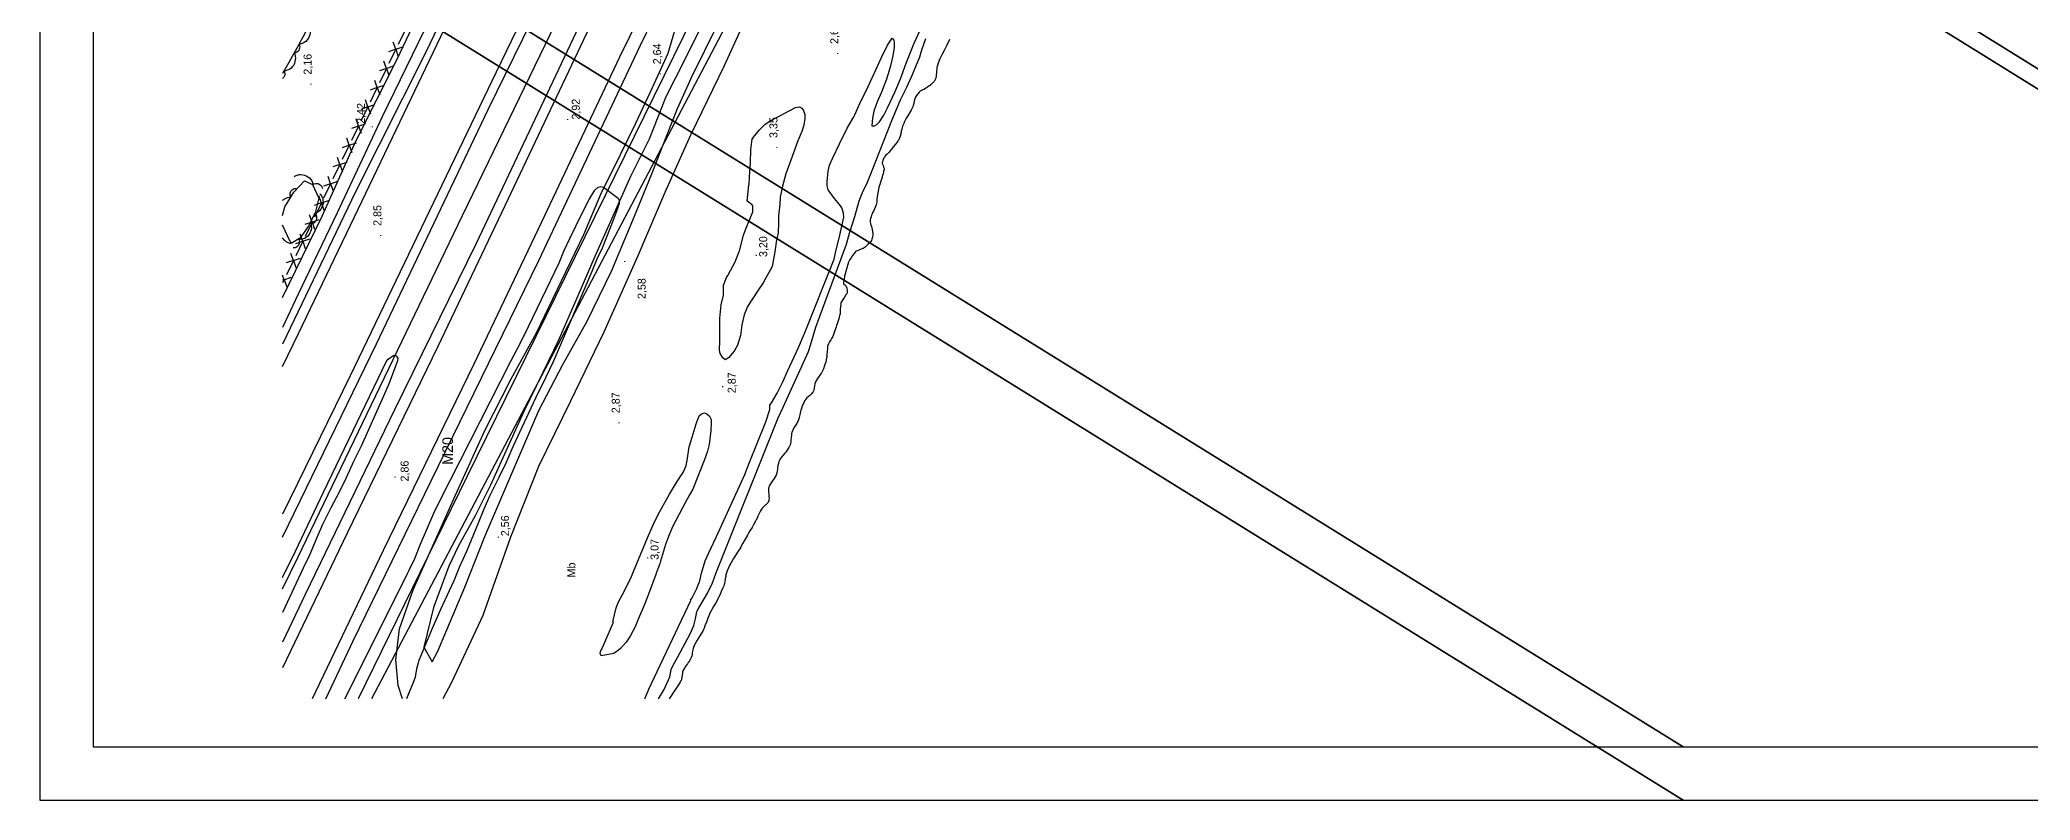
# Model space of a CAD drawing. Extents: x 731154 to 731744, y 4379381 to 4380408.
# Drawn here: x 731154.5 to 731527.6, y 4379381 to 4379523.5 of the extents above; entities that cross this region are included whole.
import ezdxf
from ezdxf.enums import TextEntityAlignment as Align

# ---------------------------------------------------------------- set-up
doc = ezdxf.new("R2010")
doc.units = 0
doc.linetypes.add('DASHED', pattern=[0])
doc.linetypes.add('HIDDEN', pattern=[0])
doc.layers.get('0').update_dxf_attribs({"linetype": 'CONTINUOUS'})
for name, color, linetype in [('14', 7, 'CONTINUOUS'), ('24', 7, 'CONTINUOUS'), ('25', 7, 'CONTINUOUS'), ('33', 7, 'CONTINUOUS'), ('36', 7, 'CONTINUOUS'), ('39', 7, 'CONTINUOUS'), ('40', 7, 'CONTINUOUS'), ('44', 7, 'CONTINUOUS'), ('48', 7, 'CONTINUOUS'), ('53', 7, 'CONTINUOUS'), ('8', 7, 'CONTINUOUS'), ('9', 7, 'CONTINUOUS'), ('PATTERN_CLASS', 7, 'CONTINUOUS')]:
    doc.layers.add(name, color=color, linetype=linetype)

msp = doc.modelspace()

# ---------------------------------------------------------------- linework, layer by layer
at = {"layer": '14', "color": 0, "linetype": 'CONTINUOUS'}
for points in [[(731200, 4379462.28), (731202.99, 4379468.48), (731213.49, 4379490.33), (731223.41, 4379511.11), (731232.43, 4379529.92), (731240.47, 4379546.35), (731248.05, 4379561.38), (731255.61, 4379575.9), (731262.75, 4379589.31), (731269.02, 4379600.82), (731274.58, 4379610.64), (731280.2, 4379620.35), (731288.61, 4379636.09), (731310.58, 4379681.4), (731336.82, 4379735.73), (731355.17, 4379773.71), (731363.56, 4379790.37)], [(731370.26, 4379786.98), (731361.9, 4379770.4), (731343.57, 4379732.46), (731317.33, 4379678.13), (731295.36, 4379632.82), (731272.8, 4379585.21), (731240.01, 4379517.44), (731212.64, 4379460.53), (731200, 4379434.62)], [(731377.33, 4379773.69), (731372.62, 4379764), (731364.97, 4379748.23), (731356.48, 4379730.33), (731347.97, 4379713.03), (731338.84, 4379694.03), (731328.17, 4379671.48), (731317.88, 4379650.06), (731306.72, 4379627.26), (731294.95, 4379603.07), (731282.07, 4379576.17), (731271.24, 4379553.71), (731256.39, 4379523.52), (731241.68, 4379492.42), (731229.09, 4379466.01), (731212.08, 4379431.06), (731200, 4379405.82)], [(731384.08, 4379770.42), (731379.37, 4379760.71), (731371.73, 4379744.98), (731363.23, 4379727.07), (731354.72, 4379709.75), (731345.61, 4379690.8), (731334.94, 4379668.25), (731324.63, 4379646.79), (731313.46, 4379623.96), (731301.7, 4379599.81), (731288.83, 4379572.92), (731277.98, 4379550.42), (731263.15, 4379520.26), (731248.46, 4379489.21), (731235.85, 4379462.75), (731218.83, 4379427.8), (731205.53, 4379400)]]:
    msp.add_lwpolyline(points, dxfattribs=at)
at = {"layer": '24', "color": 0, "linetype": 'CONTINUOUS'}
for points in [[(731324.97, 4379523.56), (731324.51, 4379522.51), (731324.03, 4379521.53), (731323.57, 4379520.69), (731323.18, 4379519.94), (731322.85, 4379519.17), (731322.63, 4379518.34), (731322.55, 4379517.48), (731322.53, 4379516.78), (731322.47, 4379516.36), (731322.34, 4379516.06), (731322.1, 4379515.71), (731321.84, 4379515.4), (731321.61, 4379515.19), (731321.46, 4379515.06), (731321.36, 4379514.98), (731321.2, 4379514.87), (731320.89, 4379514.63), (731320.52, 4379514.38), (731320.22, 4379514.23), (731320.01, 4379514.14), (731319.86, 4379514.07), (731319.76, 4379514.03), (731319.7, 4379514.01), (731319.64, 4379513.98), (731319.53, 4379513.91), (731319.34, 4379513.71), (731319.07, 4379513.41), (731318.8, 4379513.07), (731318.62, 4379512.8), (731318.5, 4379512.48), (731318.4, 4379512.03), (731318.3, 4379511.56), (731318.2, 4379511.23), (731318.11, 4379510.98), (731318, 4379510.73), (731317.8, 4379510.34)], [(731317.8, 4379510.34), (731317.43, 4379509.71), (731317.07, 4379509.1), (731316.84, 4379508.69), (731316.71, 4379508.44), (731316.59, 4379508.19), (731316.43, 4379507.83), (731316.22, 4379507.31), (731316.04, 4379506.78), (731315.95, 4379506.41), (731315.92, 4379506.19), (731315.91, 4379506.05), (731315.87, 4379505.85), (731315.77, 4379505.48), (731315.65, 4379505.09), (731315.51, 4379504.8), (731315.41, 4379504.63), (731315.33, 4379504.52), (731315.17, 4379504.33), (731314.85, 4379503.94), (731314.49, 4379503.52), (731314.25, 4379503.21), (731314.11, 4379503.04), (731314, 4379502.9), (731313.85, 4379502.71), (731313.6, 4379502.42), (731313.31, 4379502.11), (731313.09, 4379501.88), (731312.94, 4379501.73), (731312.87, 4379501.65), (731312.79, 4379501.52), (731312.65, 4379501.25), (731312.52, 4379500.92), (731312.44, 4379500.65), (731312.4, 4379500.46), (731312.4, 4379500.36), (731312.44, 4379500.23), (731312.54, 4379499.96), (731312.66, 4379499.67), (731312.73, 4379499.42), (731312.73, 4379499.17), (731312.66, 4379498.81), (731312.56, 4379498.42), (731312.47, 4379498.12), (731312.41, 4379497.91), (731312.35, 4379497.71), (731312.24, 4379497.39), (731312.06, 4379496.82), (731311.87, 4379496.23), (731311.76, 4379495.82), (731311.69, 4379495.54), (731311.62, 4379495.23), (731311.55, 4379494.79), (731311.47, 4379494.14), (731311.41, 4379493.51), (731311.36, 4379493.1), (731311.32, 4379492.84), (731311.26, 4379492.61), (731311.15, 4379492.31), (731310.95, 4379491.87), (731310.74, 4379491.42), (731310.59, 4379491.11), (731310.51, 4379490.92), (731310.45, 4379490.8), (731310.39, 4379490.64), (731310.29, 4379490.35), (731310.19, 4379490.02), (731310.14, 4379489.73), (731310.14, 4379489.52), (731310.16, 4379489.34), (731310.22, 4379489.04), (731310.35, 4379488.51), (731310.49, 4379487.94), (731310.57, 4379487.56), (731310.61, 4379487.32), (731310.62, 4379487.15), (731310.61, 4379486.92), (731310.56, 4379486.56), (731310.47, 4379486.17), (731310.35, 4379485.89), (731310.25, 4379485.73), (731310.18, 4379485.63), (731310.05, 4379485.48), (731309.78, 4379485.21), (731309.46, 4379484.89), (731309.21, 4379484.66), (731309.03, 4379484.52), (731308.85, 4379484.42), (731308.61, 4379484.32), (731308.24, 4379484.19), (731307.86, 4379484.05), (731307.58, 4379483.91), (731307.41, 4379483.8), (731307.29, 4379483.71), (731307.13, 4379483.5), (731306.84, 4379483.1), (731306.54, 4379482.65), (731306.33, 4379482.32), (731306.2, 4379482.08), (731306.08, 4379481.84), (731305.94, 4379481.42)], [(731305.94, 4379481.42), (731305.74, 4379480.77), (731305.55, 4379480.11), (731305.43, 4379479.65), (731305.34, 4379479.21), (731305.23, 4379478.62), (731305.14, 4379478.08), (731305.13, 4379477.83), (731305.21, 4379477.73), (731305.36, 4379477.62), (731305.5, 4379477.52), (731305.58, 4379477.44), (731305.65, 4379477.29), (731305.76, 4379476.96), (731305.85, 4379476.58), (731305.85, 4379476.27), (731305.8, 4379476.07), (731305.74, 4379475.92), (731305.59, 4379475.71), (731305.31, 4379475.28), (731305.01, 4379474.83), (731304.8, 4379474.51), (731304.69, 4379474.33), (731304.64, 4379474.21), (731304.61, 4379473.98), (731304.56, 4379473.54), (731304.52, 4379473.04), (731304.51, 4379472.67), (731304.5, 4379472.42), (731304.48, 4379472.19), (731304.4, 4379471.83), (731304.23, 4379471.25), (731304.04, 4379470.66), (731303.92, 4379470.26), (731303.83, 4379470), (731303.75, 4379469.75), (731303.63, 4379469.38), (731303.45, 4379468.84), (731303.25, 4379468.29), (731303.11, 4379467.92), (731303, 4379467.71), (731302.89, 4379467.53), (731302.74, 4379467.29), (731302.52, 4379466.92), (731302.31, 4379466.52), (731302.19, 4379466.21), (731302.15, 4379466.03), (731302.13, 4379465.91), (731302.11, 4379465.67), (731302.06, 4379465.14), (731302.01, 4379464.55), (731301.98, 4379464.15), (731301.95, 4379463.87), (731301.91, 4379463.57), (731301.8, 4379463.13), (731301.6, 4379462.48), (731301.38, 4379461.85), (731301.21, 4379461.46), (731301.09, 4379461.25), (731300.99, 4379461.09), (731300.83, 4379460.85), (731300.56, 4379460.46), (731300.28, 4379460.04), (731300.08, 4379459.73), (731299.96, 4379459.53), (731299.86, 4379459.34), (731299.78, 4379459.07), (731299.69, 4379458.66), (731299.61, 4379458.23), (731299.55, 4379457.9), (731299.51, 4379457.69), (731299.46, 4379457.56), (731299.32, 4379457.39), (731299.05, 4379457.1), (731298.74, 4379456.8), (731298.49, 4379456.59), (731298.28, 4379456.41), (731298.06, 4379456.17), (731297.87, 4379455.92), (731297.73, 4379455.67), (731297.65, 4379455.5), (731297.61, 4379455.38), (731297.54, 4379455.19), (731297.39, 4379454.85), (731297.24, 4379454.44), (731297.14, 4379454.12), (731297.08, 4379453.85), (731297.01, 4379453.57), (731296.93, 4379453.21), (731296.81, 4379452.75), (731296.69, 4379452.29), (731296.57, 4379451.98), (731296.47, 4379451.78), (731296.39, 4379451.63), (731296.24, 4379451.4), (731295.98, 4379450.98), (731295.72, 4379450.53), (731295.55, 4379450.19), (731295.46, 4379449.96), (731295.4, 4379449.76), (731295.36, 4379449.44)], [(731295.36, 4379449.44), (731295.32, 4379448.98), (731295.28, 4379448.48), (731295.25, 4379448.14), (731295.22, 4379447.91), (731295.18, 4379447.73), (731295.07, 4379447.5), (731294.86, 4379447.12), (731294.61, 4379446.71), (731294.43, 4379446.42), (731294.3, 4379446.25), (731294.22, 4379446.13), (731294.07, 4379445.96), (731293.81, 4379445.64), (731293.52, 4379445.29), (731293.31, 4379445.03), (731293.18, 4379444.85), (731293.11, 4379444.71), (731293.03, 4379444.5), (731292.93, 4379444.11), (731292.84, 4379443.67), (731292.79, 4379443.35), (731292.77, 4379443.13), (731292.76, 4379442.96), (731292.71, 4379442.73), (731292.61, 4379442.35), (731292.49, 4379441.92), (731292.35, 4379441.61), (731292.14, 4379441.29), (731291.85, 4379440.87), (731291.57, 4379440.46), (731291.38, 4379440.19), (731291.26, 4379439.96), (731291.16, 4379439.71), (731291.09, 4379439.42), (731291.07, 4379439.16), (731291.08, 4379438.98), (731291.08, 4379438.88), (731291.1, 4379438.71), (731291.13, 4379438.35), (731291.17, 4379437.92), (731291.18, 4379437.6), (731291.17, 4379437.36), (731291.13, 4379437.15), (731291.08, 4379436.98), (731291, 4379436.82), (731290.89, 4379436.67), (731290.74, 4379436.53), (731290.61, 4379436.41), (731290.54, 4379436.35), (731290.52, 4379436.33), (731290.5, 4379436.3), (731290.41, 4379436.21), (731290.21, 4379436.05), (731289.98, 4379435.82), (731289.79, 4379435.58), (731289.6, 4379435.23), (731289.34, 4379434.73), (731289.09, 4379434.21), (731288.93, 4379433.86), (731288.85, 4379433.67), (731288.79, 4379433.54), (731288.64, 4379433.27), (731288.33, 4379432.71), (731287.99, 4379432.13), (731287.76, 4379431.75), (731287.6, 4379431.48), (731287.41, 4379431.17), (731287.12, 4379430.67), (731286.69, 4379429.92), (731286.28, 4379429.17), (731286.03, 4379428.73), (731285.87, 4379428.44), (731285.69, 4379428.14), (731285.39, 4379427.67), (731284.96, 4379426.96), (731284.53, 4379426.31), (731284.27, 4379425.89), (731284.13, 4379425.66), (731284.02, 4379425.44), (731283.85, 4379425.1), (731283.6, 4379424.56), (731283.36, 4379424.01), (731283.21, 4379423.63), (731283.15, 4379423.41), (731283.1, 4379423.21), (731283.05, 4379422.94), (731282.97, 4379422.48), (731282.89, 4379421.98), (731282.81, 4379421.63), (731282.75, 4379421.4), (731282.68, 4379421.19), (731282.52, 4379420.8), (731282.23, 4379420.12), (731281.93, 4379419.42), (731281.73, 4379418.98), (731281.59, 4379418.73), (731281.43, 4379418.44), (731281.18, 4379418), (731280.78, 4379417.3), (731280.39, 4379416.61)], [(731280.39, 4379416.61), (731280.16, 4379416.17), (731280.03, 4379415.89), (731279.9, 4379415.58), (731279.71, 4379415.1), (731279.44, 4379414.39), (731279.17, 4379413.69), (731278.99, 4379413.26), (731278.87, 4379412.98), (731278.74, 4379412.71), (731278.5, 4379412.28), (731278.11, 4379411.62), (731277.72, 4379410.98), (731277.48, 4379410.58), (731277.34, 4379410.36), (731277.24, 4379410.17), (731277.11, 4379409.88), (731276.95, 4379409.41), (731276.82, 4379408.91), (731276.76, 4379408.55), (731276.76, 4379408.35), (731276.75, 4379408.21), (731276.69, 4379408.05), (731276.57, 4379407.73), (731276.41, 4379407.4), (731276.26, 4379407.13), (731276.14, 4379406.94), (731276.05, 4379406.82), (731275.9, 4379406.59), (731275.61, 4379406.17), (731275.31, 4379405.73), (731275.12, 4379405.41), (731275.01, 4379405.23), (731274.96, 4379405.1), (731274.93, 4379404.89), (731274.87, 4379404.46), (731274.81, 4379404.01), (731274.74, 4379403.67), (731274.68, 4379403.46), (731274.61, 4379403.29), (731274.44, 4379402.98), (731274.1, 4379402.44), (731273.73, 4379401.88), (731273.42, 4379401.42), (731272.83, 4379400.54), (731272.48, 4379400)]]:
    msp.add_lwpolyline(points, dxfattribs=at)
at = {"layer": '25', "color": 0, "linetype": 'HIDDEN'}
msp.add_lwpolyline([(731200, 4379420.59), (731202.83, 4379426.46), (731233.71, 4379490.57), (731261.84, 4379548.71), (731291.14, 4379609.89), (731326.3, 4379682.84), (731368.42, 4379769.29)], dxfattribs=at)
at = {"layer": '33', "color": 0, "linetype": 'CONTINUOUS'}
for p, q in [((731222.97, 4379525.35), (731221.66, 4379522.65)), ((731221.22, 4379521.75), (731219.88, 4379521.29)), ((731221.22, 4379521.75), (731219.91, 4379519.06)), ((731221.22, 4379521.75), (731220.76, 4379523.09)), ((731221.22, 4379521.75), (731222.56, 4379522.22)), ((731221.22, 4379521.75), (731221.68, 4379520.42)), ((731219.48, 4379518.16), (731218.14, 4379517.69)), ((731219.48, 4379518.16), (731218.17, 4379515.46)), ((731219.48, 4379518.16), (731219.01, 4379519.49)), ((731219.48, 4379518.16), (731220.81, 4379518.62)), ((731219.48, 4379518.16), (731219.94, 4379516.82)), ((731217.73, 4379514.56), (731216.4, 4379514.09)), ((731217.73, 4379514.56), (731216.42, 4379511.86)), ((731217.73, 4379514.56), (731217.27, 4379515.89)), ((731217.73, 4379514.56), (731219.07, 4379515.02)), ((731217.73, 4379514.56), (731218.2, 4379513.22)), ((731215.99, 4379510.96), (731214.65, 4379510.49)), ((731215.99, 4379510.96), (731214.68, 4379508.26)), ((731215.99, 4379510.96), (731215.52, 4379512.29)), ((731215.99, 4379510.96), (731217.32, 4379511.42)), ((731215.99, 4379510.96), (731216.45, 4379509.62)), ((731214.24, 4379507.36), (731212.91, 4379506.89)), ((731214.24, 4379507.36), (731212.94, 4379504.66)), ((731214.24, 4379507.36), (731213.78, 4379508.69)), ((731214.24, 4379507.36), (731215.58, 4379507.82)), ((731214.24, 4379507.36), (731214.71, 4379506.02)), ((731212.5, 4379503.76), (731211.16, 4379503.29)), ((731212.5, 4379503.76), (731211.19, 4379501.06)), ((731212.5, 4379503.76), (731212.04, 4379505.09)), ((731212.5, 4379503.76), (731213.84, 4379504.22)), ((731212.5, 4379503.76), (731212.96, 4379502.42)), ((731210.75, 4379500.16), (731209.42, 4379499.69)), ((731210.75, 4379500.16), (731209.45, 4379497.46)), ((731210.75, 4379500.16), (731210.29, 4379501.49)), ((731210.75, 4379500.16), (731212.09, 4379500.62)), ((731210.75, 4379500.16), (731211.22, 4379498.82)), ((731209.01, 4379496.56), (731207.67, 4379496.09)), ((731209.01, 4379496.56), (731207.7, 4379493.86)), ((731209.01, 4379496.56), (731208.55, 4379497.89)), ((731209.01, 4379496.56), (731210.35, 4379497.02)), ((731209.01, 4379496.56), (731209.47, 4379495.22)), ((731207.27, 4379492.96), (731205.93, 4379492.49)), ((731207.27, 4379492.96), (731205.96, 4379490.26)), ((731207.27, 4379492.96), (731206.8, 4379494.29)), ((731207.27, 4379492.96), (731208.6, 4379493.42)), ((731207.27, 4379492.96), (731207.73, 4379491.62)), ((731205.52, 4379489.36), (731204.19, 4379488.89)), ((731205.52, 4379489.36), (731204.21, 4379486.66)), ((731205.52, 4379489.36), (731205.06, 4379490.69)), ((731205.52, 4379489.36), (731206.86, 4379489.82)), ((731205.52, 4379489.36), (731205.99, 4379488.02)), ((731203.78, 4379485.76), (731202.44, 4379485.29)), ((731203.78, 4379485.76), (731202.47, 4379483.06)), ((731203.78, 4379485.76), (731203.31, 4379487.09)), ((731203.78, 4379485.76), (731205.11, 4379486.22)), ((731203.78, 4379485.76), (731204.24, 4379484.42)), ((731202.03, 4379482.16), (731200.7, 4379481.7)), ((731202.03, 4379482.16), (731200.72, 4379479.46)), ((731202.03, 4379482.16), (731201.57, 4379483.5)), ((731202.03, 4379482.16), (731203.37, 4379482.62)), ((731202.03, 4379482.16), (731202.5, 4379480.82)), ((731200.29, 4379478.56), (731200, 4379479.39)), ((731200.28, 4379478.56), (731200, 4379478.46)), ((731200.28, 4379478.56), (731200, 4379477.96)), ((731200.28, 4379478.56), (731200.77, 4379477.23)), ((731200.29, 4379478.56), (731201.62, 4379479.02))]:
    msp.add_line(p, q, dxfattribs=at)
at = {"layer": '39', "color": 0, "linetype": 'CONTINUOUS'}
msp.add_lwpolyline([(731657.51, 4380200), (731656.83, 4380198.94), (731603.69, 4380115.3), (731550.16, 4380030.47), (731496.81, 4379945.2), (731466.61, 4379899.4), (731442.11, 4379856.3), (731410.6, 4379801.59), (731366.57, 4379711.54), (731322.95, 4379621.67), (731278.82, 4379531.74), (731234.51, 4379441.59), (731214.19, 4379400)], dxfattribs=at)
at = {"layer": '40', "color": 0, "linetype": 'CONTINUOUS'}
msp.add_lwpolyline([(731507.96, 4379941.15), (731447.77, 4379839.15), (731216.67, 4379400)], dxfattribs=at)
at = {"layer": '44', "color": 0, "linetype": 'CONTINUOUS'}
for points in [[(731290.55, 4379451.91), (731291.35, 4379454.25), (731291.35, 4379454.94), (731291.34, 4379455.01), (731291.34, 4379455.02), (731291.65, 4379455.46), (731292.71, 4379457.28), (731293.79, 4379459.4), (731294.73, 4379461.56), (731296.68, 4379465.83), (731297.92, 4379468.78), (731303.37, 4379482.41), (731303.63, 4379483.61), (731304.43, 4379486.88), (731305.18, 4379490.29), (731305.12, 4379491.06), (731304.83, 4379492.03), (731304.41, 4379492.67), (731303.44, 4379493.81), (731302.28, 4379495.42), (731302.07, 4379496.13), (731302.07, 4379496.9), (731302.23, 4379498.9), (731302.53, 4379500.04), (731303.06, 4379501.28), (731304.36, 4379504.05), (731305.84, 4379506.98), (731307.06, 4379509.09), (731307.28, 4379509.46), (731307.96, 4379511.05), (731308.32, 4379511.89), (731309.38, 4379513.98), (731310.91, 4379517.19), (731312.19, 4379520.1), (731313.38, 4379522.5), (731314.24, 4379523.83), (731314.56, 4379523.44), (731314.66, 4379522.94), (731314.62, 4379522.07), (731314.37, 4379520.53), (731313.86, 4379518.41), (731313.17, 4379516.16), (731312.28, 4379513.69), (731311.46, 4379511.92), (731310.84, 4379510.17), (731310.56, 4379508.81), (731310.47, 4379507.39), (731310.97, 4379507.39), (731311.41, 4379507.65), (731311.87, 4379508.17), (731312.7, 4379509.42), (731313.38, 4379510.77), (731314.82, 4379513.83), (731315.81, 4379516.23), (731316.89, 4379519.14), (731318.37, 4379522.91), (731319.43, 4379525.23)], [(731292.87, 4379452.64), (731293.84, 4379454.67), (731298.6, 4379465.12), (731298.92, 4379466.3), (731299.92, 4379469.69), (731300.63, 4379471.52), (731305.67, 4379485.21), (731306.26, 4379487.27), (731307.25, 4379490.38), (731308.08, 4379493.33), (731308.71, 4379494.92), (731309.63, 4379496.82), (731310.53, 4379499.01), (731314.2, 4379508.42), (731315.79, 4379512.27), (731316.99, 4379514.63), (731318.05, 4379517), (731319.46, 4379520.33), (731319.82, 4379521.67), (731320.54, 4379523.8)], [(731287.41, 4379496.35), (731287.44, 4379496.36), (731287.5, 4379497.84), (731287.73, 4379500.5), (731287.79, 4379502.88), (731288, 4379504.87), (731288.28, 4379505.3), (731289.37, 4379506.66), (731290.41, 4379507.66), (731291.4, 4379508.33), (731292.92, 4379509.15), (731296.15, 4379510.81), (731296.91, 4379510.94), (731297.35, 4379510.69), (731297.66, 4379510.26), (731297.88, 4379509.55), (731297.89, 4379508.77), (731297.71, 4379507.53), (731297.33, 4379506.32), (731296.6, 4379504.57), (731295.49, 4379501.65), (731294.34, 4379498.39), (731293.68, 4379496.1), (731293.26, 4379494.05), (731293.19, 4379492.73), (731292.92, 4379490.56), (731292.96, 4379489.28), (731292.86, 4379487.29), (731292.6, 4379486.05), (731292.28, 4379483.81), (731291.77, 4379481.06), (731291.4, 4379480.32), (731290.1, 4379478), (731289.02, 4379476.41), (731287.17, 4379473.53), (731286.51, 4379471.98), (731286.06, 4379470.09), (731285.8, 4379468.11), (731285.26, 4379466.26), (731284.64, 4379465.19), (731283.6, 4379463.94), (731282.98, 4379463.55), (731282.5, 4379463.91), (731282.01, 4379464.71), (731281.88, 4379465.37), (731281.94, 4379467.03), (731281.94, 4379471.35), (731282.2, 4379473.84), (731282.64, 4379475.69), (731282.66, 4379477.54), (731283.21, 4379478.96), (731283.45, 4379479.32), (731284.44, 4379481.23), (731284.8, 4379481.94), (731285.6, 4379483.87), (731285.64, 4379483.96), (731286.42, 4379486.91), (731286.82, 4379488.09), (731287.33, 4379489.31), (731288.13, 4379491.25), (731288.15, 4379492.38), (731287.97, 4379492.64), (731287.56, 4379492.92), (731287.09, 4379493.26), (731287.41, 4379496.35)], [(731211.65, 4379400), (731223.41, 4379423.44), (731223.4, 4379423.48), (731223.73, 4379424.1), (731224.76, 4379426.33), (731225.81, 4379428.89), (731228.37, 4379434.83), (731229.55, 4379437.26), (731242.76, 4379463.29), (731244.52, 4379466.61), (731246.12, 4379469.8), (731251.84, 4379481.71), (731252.74, 4379483.92), (731253.89, 4379486.42), (731256, 4379490.81), (731257.44, 4379493.57), (731258.55, 4379495.36), (731259.16, 4379495.92), (731259.65, 4379496.06), (731260.13, 4379495.88), (731260.9, 4379495.36), (731262.9, 4379493.85), (731263.1, 4379493.38), (731263.07, 4379492.86), (731262.8, 4379491.91), (731262.1, 4379490.06), (731259.88, 4379484.48), (731258.88, 4379482.39), (731257.94, 4379480.09), (731250.69, 4379463.19), (731249.33, 4379460.28), (731247.42, 4379456.36), (731243.16, 4379447.21), (731241.85, 4379444.17), (731240.55, 4379441.46), (731238.87, 4379438.1), (731237.74, 4379435.57), (731236.68, 4379432.91), (731234.47, 4379427.64), (731233.11, 4379424.63), (731232.12, 4379422.13), (731231.2, 4379420.23), (731229.64, 4379416.84), (731228.05, 4379413.21), (731225.53, 4379407.17), (731225.1, 4379405.65), (731224.84, 4379404.07), (731224.44, 4379402.85), (731223.73, 4379401.23), (731223.23, 4379400)], [(731200, 4379422.74), (731202.44, 4379427.65), (731207.69, 4379438.76), (731207.68, 4379438.76), (731219.46, 4379463.32), (731219.81, 4379463.67), (731220.83, 4379464.44), (731221.31, 4379464.28), (731221.58, 4379463.85), (731221.51, 4379463.35), (731221.16, 4379462.34), (731219.98, 4379459.19), (731218.91, 4379456.71), (731214.7, 4379447.37), (731213.29, 4379444.46), (731211.92, 4379441.44), (731210.52, 4379438.58), (731209.06, 4379435.83), (731207.48, 4379432.67), (731206.48, 4379430.39), (731205.05, 4379426.94), (731203.89, 4379424.46), (731200, 4379416.21)], [(731262, 4379414.38), (731261.93, 4379414.42), (731262.5, 4379417.08), (731262.94, 4379418.16), (731263.7, 4379419.55), (731265.29, 4379422.63), (731265.88, 4379424.16), (731267.04, 4379426.86), (731268.38, 4379430.17), (731269.65, 4379433.03), (731270.74, 4379435.14), (731272.5, 4379438.39), (731273.66, 4379440.21), (731274.66, 4379441.78), (731274.81, 4379442.02), (731275.14, 4379442.54), (731275.65, 4379443.71), (731275.85, 4379444.69), (731276.23, 4379447.21), (731276.61, 4379448.42), (731277.49, 4379451.54), (731278.1, 4379453.04), (731278.5, 4379453.41), (731279.06, 4379453.62), (731279.53, 4379453.42), (731280.01, 4379452.96), (731280.32, 4379452.37), (731280.36, 4379451.77), (731280.27, 4379450.3), (731279.98, 4379447.66), (731279.64, 4379446.41), (731278.99, 4379444.66), (731276.89, 4379439.31), (731276.25, 4379438.23), (731274.93, 4379435.8), (731273.07, 4379432.21), (731272.35, 4379430.44), (731271.77, 4379428.94), (731270.84, 4379425.82), (731270.7, 4379425.32), (731270.04, 4379423.57), (731269.93, 4379423.33), (731268.59, 4379419.61), (731268.42, 4379419.13), (731267.85, 4379417.66), (731266.53, 4379414.64), (731266.33, 4379414.15), (731266.07, 4379413.51), (731265.2, 4379411.84), (731264.9, 4379411.4), (731264.38, 4379410.65), (731263.33, 4379409.46), (731262.95, 4379409.12), (731262.07, 4379408.5), (731259.74, 4379408.04), (731259.52, 4379408.48), (731259.57, 4379408.81), (731259.74, 4379409.17), (731259.75, 4379409.17), (731262, 4379414.38)], [(731267.87, 4379400), (731268.67, 4379401.78), (731270.23, 4379405.1), (731276.51, 4379418.44), (731276.45, 4379418.48), (731276.76, 4379418.96), (731277.56, 4379420.53), (731278.18, 4379422.13), (731278.52, 4379423.53), (731279.23, 4379425.89), (731279.84, 4379427.25), (731281.36, 4379430.44), (731286.61, 4379442.02), (731287.44, 4379444.19), (731290.55, 4379451.91)], [(731270.47, 4379400), (731271.54, 4379401.73), (731272.56, 4379404.12), (731272.84, 4379405.48), (731273.25, 4379406.42), (731274.07, 4379407.87), (731276.42, 4379412.17), (731277.08, 4379413.73), (731277.4, 4379415.01), (731277.62, 4379416.37), (731277.7, 4379416.51), (731278.02, 4379417.03), (731279.62, 4379419.81), (731280.57, 4379421.76), (731281.23, 4379423.5), (731292.87, 4379452.64)]]:
    msp.add_lwpolyline(points, dxfattribs=at)
at = {"layer": '53', "color": 0, "linetype": 'CONTINUOUS'}
for points in [[(731204.91, 4379526.05), (731205.03, 4379525.85), (731205.11, 4379525.49), (731205.18, 4379525.08), (731205.16, 4379524.76), (731205.08, 4379524.44), (731205, 4379524.13), (731204.85, 4379523.82), (731204.64, 4379523.51), (731204.38, 4379523.22), (731204.06, 4379523), (731203.66, 4379522.82), (731203.3, 4379522.73), (731203.06, 4379522.72), (731203.15, 4379522.46), (731203.21, 4379522.18), (731203.19, 4379521.96), (731203.14, 4379521.76), (731203.02, 4379521.53), (731202.88, 4379521.36), (731202.69, 4379521.19), (731202.5, 4379521.07), (731202.3, 4379521.06), (731202.14, 4379521.04)], [(731202.16, 4379521.03), (731202.27, 4379520.83), (731202.36, 4379520.47), (731202.42, 4379520.06), (731202.39, 4379519.74), (731202.32, 4379519.43), (731202.24, 4379519.12), (731202.08, 4379518.8), (731201.87, 4379518.5), (731201.6, 4379518.21), (731201.28, 4379517.99), (731200.89, 4379517.81), (731200.53, 4379517.73), (731200.28, 4379517.72), (731200.38, 4379517.46), (731200.43, 4379517.17), (731200.4, 4379516.96), (731200.36, 4379516.76), (731200.23, 4379516.53), (731200, 4379516.25)], [(731200, 4379493.45), (731200.53, 4379493.79), (731200.93, 4379493.96), (731201.29, 4379494.03), (731201.54, 4379494.03), (731201.45, 4379494.29), (731201.41, 4379494.58), (731201.44, 4379494.79), (731201.5, 4379494.99), (731201.63, 4379495.21), (731201.78, 4379495.38), (731201.98, 4379495.54), (731202.17, 4379495.65), (731202.37, 4379495.65), (731202.53, 4379495.66)], [(731202.19, 4379497.88), (731202.38, 4379498.01), (731202.73, 4379498.14), (731203.13, 4379498.25), (731203.45, 4379498.26), (731203.77, 4379498.22), (731204.09, 4379498.17), (731204.42, 4379498.05), (731204.74, 4379497.87), (731205.06, 4379497.64), (731205.31, 4379497.35), (731205.54, 4379496.97), (731205.66, 4379496.62), (731205.7, 4379496.38), (731205.95, 4379496.5), (731206.22, 4379496.59), (731206.44, 4379496.59), (731206.64, 4379496.57), (731206.88, 4379496.46), (731207.07, 4379496.34), (731207.26, 4379496.17), (731207.39, 4379496), (731207.43, 4379495.8), (731207.46, 4379495.64)], [(731207.01, 4379494.66), (731207.17, 4379494.49), (731207.35, 4379494.17), (731207.52, 4379493.78), (731207.57, 4379493.47), (731207.58, 4379493.15), (731207.58, 4379492.83), (731207.51, 4379492.48), (731207.38, 4379492.14), (731207.2, 4379491.79), (731206.94, 4379491.49), (731206.6, 4379491.22), (731206.28, 4379491.05), (731206.04, 4379490.97), (731206.2, 4379490.75), (731206.33, 4379490.49), (731206.36, 4379490.27), (731206.37, 4379490.06), (731206.3, 4379489.81), (731206.21, 4379489.61), (731206.07, 4379489.4), (731205.92, 4379489.24), (731205.72, 4379489.18), (731205.57, 4379489.12)], [(731205.24, 4379489.23), (731205.34, 4379489.02), (731205.39, 4379488.65), (731205.41, 4379488.23), (731205.36, 4379487.92), (731205.26, 4379487.62), (731205.14, 4379487.32), (731204.96, 4379487.02), (731204.72, 4379486.73), (731204.43, 4379486.47), (731204.09, 4379486.28), (731203.68, 4379486.14), (731203.31, 4379486.09), (731203.07, 4379486.1), (731203.14, 4379485.83), (731203.17, 4379485.54), (731203.12, 4379485.33), (731203.06, 4379485.14), (731202.91, 4379484.92), (731202.75, 4379484.76), (731202.55, 4379484.61), (731202.35, 4379484.52), (731202.15, 4379484.52), (731201.99, 4379484.52)], [(731201.63, 4379485.32), (731201.4, 4379485.34), (731201.06, 4379485.48), (731200.68, 4379485.67), (731200.44, 4379485.88), (731200, 4379486.38)]]:
    msp.add_lwpolyline(points, dxfattribs=at)
at = {"layer": '8', "color": 0, "linetype": 'DASHED'}
for points in [[(731200, 4379475.23), (731207.45, 4379490.44), (731213.74, 4379504.53), (731221.47, 4379519.91), (731229.3, 4379536.46), (731239.12, 4379555.4), (731251.48, 4379581.03), (731260.08, 4379600.69), (731272.87, 4379626.79), (731284.66, 4379651.04), (731297.69, 4379676.37), (731306.35, 4379695.51), (731318.39, 4379721.28), (731331.52, 4379747.35), (731341.11, 4379767.65), (731349.52, 4379785.85), (731353.31, 4379792.53)], [(731228.06, 4379406.92), (731229.13, 4379408.91), (731234.19, 4379420.91), (731237.89, 4379430.44), (731248.01, 4379454.06), (731252.54, 4379462.64), (731257.12, 4379470.78), (731261.63, 4379480.17), (731265.65, 4379489.69), (731269.19, 4379498.42), (731271.88, 4379505.28), (731274.04, 4379510.67), (731276.66, 4379516.44), (731281.55, 4379526.44), (731286.11, 4379535.96), (731291.05, 4379546.05), (731295.43, 4379556.8), (731299.11, 4379564.26), (731302.81, 4379571.46), (731306.59, 4379577.51), (731309.38, 4379582.03), (731313.77, 4379588.9), (731317.43, 4379595.1), (731320.81, 4379601.42)], [(731222.46, 4379400), (731221.69, 4379402.48), (731221.25, 4379407.31), (731221.91, 4379413.11), (731224.48, 4379420.41), (731232.32, 4379438.04), (731237.88, 4379450.27), (731242.83, 4379459.98), (731247.61, 4379468.61), (731252.27, 4379478.36), (731256.47, 4379487.05), (731259.65, 4379494.6), (731263.33, 4379502.05), (731266.23, 4379507.9), (731269.36, 4379514.58), (731272.3, 4379521.04), (731274.57, 4379528.88)]]:
    msp.add_lwpolyline(points, dxfattribs=at)
at = {"layer": '8', "color": 0, "linetype": 'CONTINUOUS'}
for points in [[(731289.17, 4379532.69), (731282.75, 4379518.66), (731276.43, 4379505.65), (731271.64, 4379494.92), (731266.57, 4379483.01), (731260.2, 4379468.71), (731253.95, 4379455.79), (731247.95, 4379443.56), (731242.69, 4379430.31), (731237.54, 4379415.59), (731231.69, 4379403.05), (731230.05, 4379400)], [(731227.68, 4379527.55), (731218.66, 4379509.08), (731210.26, 4379491.08), (731202.95, 4379475.82), (731200, 4379469.57)], [(731279.6, 4379528.28), (731275.45, 4379519.98), (731271.84, 4379512.86), (731268.68, 4379504.92), (731265.21, 4379497.89), (731261.89, 4379490.44), (731258.54, 4379482.88), (731255.18, 4379475.09), (731251.74, 4379467.21), (731248.87, 4379461.31), (731245.13, 4379453.71), (731242.45, 4379447.79), (731238.89, 4379439.92), (731236.09, 4379434.29), (731232.96, 4379428.67), (731231.15, 4379424.85), (731228.29, 4379417.11), (731226.45, 4379409.71), (731228.06, 4379406.92)]]:
    msp.add_lwpolyline(points, dxfattribs=at)
at = {"layer": '9', "color": 0, "linetype": 'HIDDEN'}
for points in [[(731361.97, 4379792.51), (731350.46, 4379770.15), (731334.18, 4379736.12), (731315.69, 4379697.94), (731295.43, 4379655.15), (731278.07, 4379620.85), (731267.07, 4379601.71), (731253.59, 4379575.84), (731241.03, 4379550.81), (731226.83, 4379521.21), (731213.67, 4379495.03), (731200, 4379466.48)], [(731200, 4379430.33), (731217.62, 4379466.55), (731238.55, 4379510.44), (731262.87, 4379560.19), (731287.85, 4379611.94), (731309.39, 4379656.65), (731330.63, 4379701.03), (731357.28, 4379756.34), (731371.83, 4379785.82)], [(731376.07, 4379775.19), (731367.8, 4379759.79), (731355.75, 4379733.88), (731338.37, 4379697.51), (731323.38, 4379666.44), (731308.54, 4379635.88), (731292.26, 4379601.83), (731275.16, 4379566.92), (731256.11, 4379527.23), (731236.27, 4379485.33), (731220.97, 4379454.16), (731204.23, 4379419.53), (731200, 4379410.6)], [(731208.08, 4379400), (731213.21, 4379410.87), (731227.86, 4379440.83), (731248, 4379482.13), (731267.04, 4379522.42), (731284.69, 4379558.78), (731305.49, 4379601.42), (731329.07, 4379651.38), (731349.01, 4379691.92), (731369.48, 4379734.56), (731387.18, 4379770.19)]]:
    msp.add_lwpolyline(points, dxfattribs=at)
at = {"layer": 'PATTERN_CLASS', "color": 0, "linetype": 'CONTINUOUS'}
for points in [[(731200, 4379531.05), (731200.49, 4379531.75), (731202.44, 4379534.51), (731204.86, 4379535.73), (731206.22, 4379533.07), (731205.91, 4379528.42), (731204.23, 4379524.82), (731202.66, 4379521.98), (731201.17, 4379519.28), (731200, 4379517.2)], [(731200, 4379490.59), (731200.42, 4379492.23), (731202.1, 4379494.96), (731204.12, 4379497.06), (731205.63, 4379496.42), (731206.8, 4379493.85), (731206.09, 4379491.11), (731204.77, 4379488.55), (731203.61, 4379486.87), (731203.23, 4379486.33), (731201.76, 4379485.41)], [(731201.76, 4379485.41), (731201.43, 4379485.75), (731200, 4379488.78)]]:
    msp.add_lwpolyline(points, dxfattribs=at)

# ---------------------------------------------------------------- texts
at = {"layer": '36', "color": 0, "linetype": 'CONTINUOUS'}
msp.add_text('Mb', height=1.5, rotation=90, dxfattribs=at).set_placement((731254.87, 4379422.75))
at = {"layer": '39', "color": 0, "linetype": 'CONTINUOUS'}
msp.add_text('M20  ', height=2, rotation=90, dxfattribs=at).set_placement((731230.94, 4379447.2), align=Align.MIDDLE)
at = {"layer": '48', "color": 0, "linetype": 'CONTINUOUS'}
for s, p in [(' 2,67', (731304.15, 4379522.19)), (' 2,64', (731270.95, 4379518.37)), (' 2,16', (731205.44, 4379516.44)), ('.', (731304.15, 4379520.69)), ('.', (731205.44, 4379514.94)), ('.', (731270.95, 4379516.87)), (' 2,42', (731215.43, 4379507.22)), (' 2,92', (731255.71, 4379508.01)), ('.', (731216.93, 4379506.94)), ('.', (731253.53, 4379508.28)), (' 3,35', (731292.75, 4379504.57)), ('.', (731292.75, 4379503.07)), (' 2,85', (731218.52, 4379488.09)), ('.', (731218.52, 4379486.59)), (' 3,20', (731290.83, 4379482.25)), ('.', (731264.24, 4379481.71)), ('.', (731288.92, 4379482.79)), (' 2,58', (731268.05, 4379474.38)), ('.', (731282.61, 4379458.23)), (' 2,87', (731284.93, 4379456.74)), (' 2,87', (731263.19, 4379452.98)), ('.', (731263.19, 4379451.48)), (' 2,86', (731223.62, 4379440.18)), ('.', (731221.17, 4379441.26)), (' 2,56', (731242.45, 4379429.92)), ('.', (731240.55, 4379430.05)), (' 3,07', (731270.47, 4379425.5)), ('.', (731268.56, 4379426.17))]:
    msp.add_text(s, height=1.5, rotation=90, dxfattribs=at).set_placement(p)

# ---------------------------------------------------------------- meshes
at = {"color": 0, "linetype": 'CONTINUOUS'}
mesh = msp.add_polyface(dxfattribs=at)
corners = [(731154.5, 4379381), (731154.5, 4379381), (731154.5, 4379571.96), (731462.5, 4379381), (731154.5, 4379746.49), (731744, 4379381), (731154.5, 4380407.5), (731744, 4380042.01), (731744, 4380407.5)]
mesh.append_faces([[corners[k] for k in face] for face in [(0, 1, 3, 2), (2, 3, 5, 4), (4, 5, 7, 6), (6, 7, 8, 8)]], dxfattribs={"vtx0": -1, "vtx2": -1, "color": 0})
mesh = msp.add_polyface(dxfattribs=at)
corners = [(731164.5, 4379391), (731164.5, 4379391), (731164.5, 4379575.76), (731462.5, 4379391), (731164.5, 4379744.09), (731734, 4379391), (731164.5, 4380211), (731734, 4379857.91), (731462.5, 4380211), (731734, 4380042.67), (731734, 4380211)]
mesh.append_faces([[corners[k] for k in face] for face in [(0, 1, 3, 2), (2, 3, 5, 4), (4, 5, 7, 6), (6, 7, 9, 8), (8, 9, 10, 10)]], dxfattribs={"vtx0": -1, "vtx2": -1, "color": 0})

doc.saveas('drawing.dxf')
